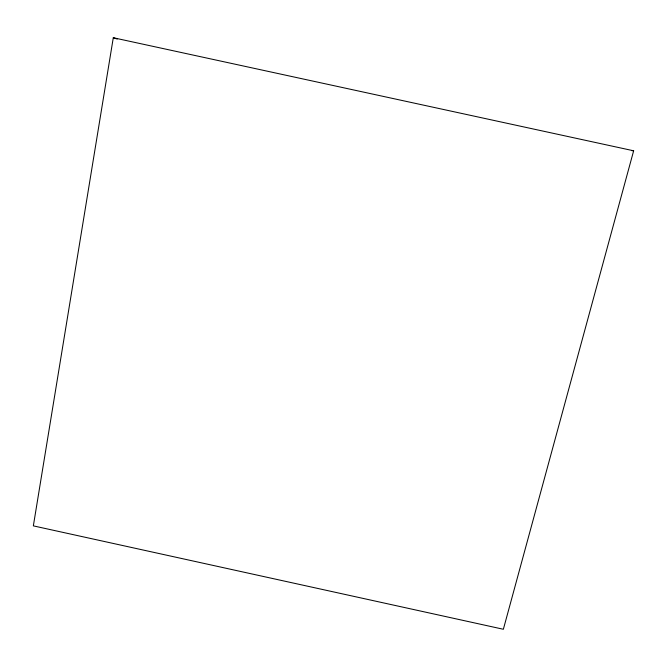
<?xml version="1.0" encoding="UTF-8"?>
<svg xmlns="http://www.w3.org/2000/svg" width="667" height="667" viewBox="0 0 667 667"><rect width="100%" height="100%" fill="white"/><g stroke="black" fill="none" stroke-linecap="round" stroke-linejoin="round"><path stroke-width="1" d="M113.29 37.736L33.35 525.871L503.36 629.264L633.65 150.792L113.29 37.736L117.217 39.061M631.607 150.6L633.65 150.792"/></g></svg>
